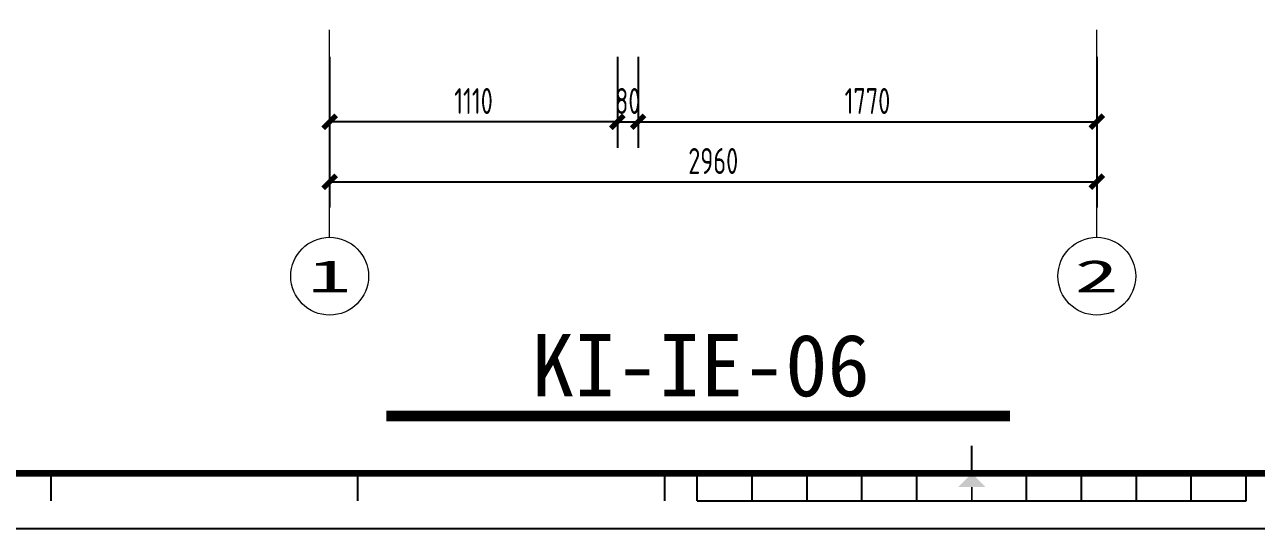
# Model space of a CAD drawing. Header units: millimetres. Extents: x 104198 to 1296755, y -81101 to 81453.
# Drawn here: x 617470 to 622223, y -49562 to -47619 of the extents above; entities that cross this region are included whole.
import ezdxf
from ezdxf.enums import TextEntityAlignment as Align
from ezdxf.xclip import XClip

# ---------------------------------------------------------------- set-up
doc = ezdxf.new("R2010")
doc.units = ezdxf.units.MM
doc.header["$XCLIPFRAME"] = 0
doc.header["$PDMODE"] = 3
doc.layers.get('Defpoints').update_dxf_attribs({"color": 250})
doc.layers.add('Axle Number', color=150, linetype='Continuous', lineweight=0)
doc.layers.add('图纸图框', color=165, linetype='Continuous')
doc.styles.add('CCD_DIM', font='ARCHS.SHX')
doc.styles.add('尺寸标注', font='ARCHS.SHX', dxfattribs={"width": 0.8})
doc.styles.add('线上图名', font='simhei.ttf')
doc.styles.add('轴号', font='', dxfattribs={"width": 0.8})
doc.styles.get('轴号').set_extended_font_data('SimSun')
doc.dimstyles.new('海龍1：50', dxfattribs={"dimscale": 50, "dimtxt": 2, "dimasz": 1, "dimexe": 2, "dimexo": 2, "dimgap": 0.6, "dimtad": 1, "dimdec": 0, "dimrnd": 5, "dimdsep": 46, "dimtxsty": 'CCD_DIM', "dimblk": 'WS-cj', "dimcen": 1, "dimclrd": 44, "dimclre": 44, "dimclrt": 2, "dimadec": 0, "dimazin": 2, "dimtfac": 1, "dimtdec": 4, "dimtix": 1, "dimtmove": 2, "dimatfit": 3, "dimldrblk": 'CCD_Leader_Arrow', "dimfxl": 5, "dimfxlon": 1, "dimtolj": 1, "dimarcsym": 0})

# ---------------------------------------------------------------- blocks, each defined once
blk = doc.blocks.new('kjghhgdgfhdhgfh')
at = {"layer": '图纸图框', "color": 165}
for p, q in [((1235.736097114308, -516.6322323388636), (1235.736097114308, -513.1311886968824)), ((1118.311093363573, -520.1332759807351), (1118.311093363573, -516.6322323388636)), ((1157.452761280522, -520.1332759807351), (1157.452761280522, -516.6322323388636)), ((1196.594429197475, -520.1332759807351), (1196.594429197475, -516.6322323388636)), ((1200.725660694923, -520.1332759807351), (1200.725660694923, -516.6322323388636)), ((1207.727747978776, -520.1332759807351), (1207.727747978776, -516.6322323388636)), ((1214.729835262748, -520.1332759807351), (1214.729835262748, -516.6322323388636)), ((1221.731922546599, -520.1332759807351), (1221.731922546599, -516.6322323388636)), ((1228.734009830453, -520.1332759807351), (1228.734009830453, -516.6322323388636)), ((1242.738184398277, -520.1332759807351), (1242.738184398277, -516.6322323388636)), ((1249.74027168213, -520.1332759807351), (1249.74027168213, -516.6322323388636)), ((1256.742358965983, -520.1332759807351), (1256.742358965983, -516.6322323388636)), ((1263.744446249947, -520.1332759807351), (1263.744446249947, -516.6322323388636)), ((1270.746533533805, -520.1332759807351), (1270.746533533805, -516.6322323388636)), ((1200.725660694923, -520.1332759807351), (1270.746533533805, -520.1332759807351)), ((1018.449156697091, -523.6475894229297), (1438.44652398302, -523.6475894229297)), ((1018.44915656821, -523.6475897729335), (1438.446523854134, -523.6475897729335)), ((1018.44915656821, -523.6475911731757), (1438.446523854134, -523.6475911731757)), ((1018.449156697091, -523.6475908231721), (1438.44652398302, -523.6475908231721)), ((1018.449156697091, -523.6475908231721), (1438.44652398302, -523.6475908231721))]:
    blk.add_line(p, q, dxfattribs=at)
at = {"layer": '图纸图框', "color": 165, "const_width": 0.840250474066758}
blk.add_lwpolyline([(1431.444436699053, -233.6664052710039), (1035.954374906786, -233.6664052710039), (1035.954374906786, -516.6322323388636), (1431.444436699053, -516.6322323388636)], close=True, dxfattribs=at)
at = {"layer": '图纸图框', "color": 165, "const_width": 0.2100626185166894}
blk.add_lwpolyline([(1235.736097114308, -518.3827541597987), (1235.736097114308, -520.1332759807351)], dxfattribs=at)
at = {"layer": '图纸图框', "color": 165}
blk.add_solid([(1237.486618935353, -518.3827541597987), (1233.98557529337, -518.3827541597987), (1235.736097114308, -516.6322323388636)], dxfattribs=at)
blk = doc.blocks.new('hl_Axis-A3')
at = {"color": 150, "ltscale": 2}
blk.add_line((16.00001264355095, -2.628404866592651e-05), (1.264355095287328e-05, -2.628404866555911e-05), dxfattribs=at)
at = {"color": 150}
blk.add_circle((19.00001264355095, -2.628404866592651e-05), 3, dxfattribs=at)
at = {"color": 2, "style": '轴号', "width": 3.15}
blk.add_attdef('轴号', text='', height=2.5, dxfattribs=at).set_placement((17.31251264355095, -1.273923342872195), (20.68751264355095, -1.273923342872195), align=Align.FIT)
blk = doc.blocks.new('_ArchTick')
at = {"color": 2, "linetype": 'ByBlock', "const_width": 0.4}
blk.add_lwpolyline([(-0.5, -0.5), (0.5, 0.5)], dxfattribs=at)
blk = doc.blocks.new('*D1106')
at = {"color": 44, "lineweight": -2, "transparency": 16777216}
for p, q in [((618646.9327347415, -47974.87566764821), (618646.9327347415, -48324.87566764821)), ((621607.0620888722, -47974.87566764821), (621607.0620888722, -48324.87566764821)), ((618646.9327347415, -48224.87566764821), (621607.0620888722, -48224.87566764821))]:
    blk.add_line(p, q, dxfattribs=at)
at = {"layer": 'Defpoints', "color": 0, "transparency": 16777216}
for p in [(618646.9327347415, -47732.09647797646), (621607.0620888722, -47732.09647797646), (621607.0620888722, -48224.87566764821)]:
    blk.add_point(p, dxfattribs=at)
at = {"color": 44, "lineweight": -2, "transparency": 16777216, "xscale": 50, "yscale": 50, "zscale": 50, "rotation": 180}
blk.add_blockref('_ArchTick', (618646.9327347415, -48224.87566764821), dxfattribs=at)
at = {"color": 44, "lineweight": -2, "transparency": 16777216, "xscale": 50, "yscale": 50, "zscale": 50}
blk.add_blockref('_ArchTick', (621607.0620888722, -48224.87566764821), dxfattribs=at)
at = {"color": 2, "transparency": 16777216, "insert": (620126.9974118068, -48144.87566764821), "char_height": 100, "attachment_point": 5, "style": '尺寸标注'}
blk.add_mtext('\\A1;2960', dxfattribs=at)
blk = doc.blocks.new('CCD_Leader_Arrow')
at = {"color": 50, "linetype": 'ByBlock'}
blk.add_line((0, 0), (-1, 0), dxfattribs=at)
for points in [[(-0.8586479999999881, 0.6683735999999953), (-0.5965191999999888, 0.8519200000000069), (-0.2400000000000091, 0), (0, 0)], [(-0.8586479999999881, -0.6683735999999953), (-0.5965191999999888, -0.8519200000000069), (-0.2400000000000091, 0), (0, 0)]]:
    blk.add_solid(points, dxfattribs=at)
blk = doc.blocks.new('WS-cj')
blk.add_hatch(color=2).paths.add_polyline_path([(0.5879038905250127, 0.8177135944101792), (-0.8177135944101792, -0.5879038905250127), (-0.5879038905245579, -0.817713594410634), (0.817713594410634, 0.5879038905247853)])
at = {"color": 2, "linetype": 'ByBlock', "lineweight": 0}
for p, q in [((-1.099999999999909, 0), (0, 0)), ((0, 0), (1.099999999999909, 0))]:
    blk.add_line(p, q, dxfattribs=at)
at = {"color": 2}
blk.add_lwpolyline([(0.5879038905250127, 0.8177135944101792), (-0.8177135944101792, -0.5879038905250127), (-0.5879038905245579, -0.817713594410634), (0.817713594410634, 0.5879038905247853)], close=True, dxfattribs=at)
blk = doc.blocks.new('*D1107')
at = {"color": 44, "lineweight": -2, "transparency": 16777216}
for p, q in [((618646.9327347414, -47743.55620474184), (618646.9327347414, -48093.55620474184)), ((619757.0634030745, -47743.55620474184), (619757.0634030745, -48093.55620474184)), ((619757.0634030745, -47993.55620474184), (618646.9327347414, -47993.55620474184))]:
    blk.add_line(p, q, dxfattribs=at)
at = {"layer": 'Defpoints', "color": 0, "transparency": 16777216}
for p in [(618646.9327347414, -47108.56155909847), (619757.0634030745, -47373.91233363928), (618646.9327347414, -47993.55620474184)]:
    blk.add_point(p, dxfattribs=at)
at = {"color": 44, "lineweight": -2, "transparency": 16777216, "xscale": 50, "yscale": 50, "zscale": 50, "rotation": 180}
blk.add_blockref('_ArchTick', (618646.9327347414, -47993.55620474184), dxfattribs=at)
at = {"color": 44, "lineweight": -2, "transparency": 16777216, "xscale": 50, "yscale": 50, "zscale": 50}
blk.add_blockref('_ArchTick', (619757.0634030745, -47993.55620474184), dxfattribs=at)
at = {"color": 2, "transparency": 16777216, "insert": (619201.998068908, -47913.55620474184), "char_height": 100, "attachment_point": 5, "style": '尺寸标注'}
blk.add_mtext('\\A1;1110', dxfattribs=at)
blk = doc.blocks.new('*D1108')
at = {"color": 44, "lineweight": -2, "transparency": 16777216}
for p, q in [((619757.0634030745, -47743.55620474184), (619757.0634030745, -48093.55620474184)), ((619837.0634030745, -47743.55620474184), (619837.0634030745, -48093.55620474184)), ((619757.0634030745, -47993.55620474184), (619707.0634030745, -47993.55620474184)), ((619757.0634030745, -47993.55620474184), (619837.0634030745, -47993.55620474184)), ((619837.0634030745, -47993.55620474184), (619887.0634030745, -47993.55620474184))]:
    blk.add_line(p, q, dxfattribs=at)
at = {"layer": 'Defpoints', "color": 0, "transparency": 16777216}
for p in [(619757.0634030745, -47373.91233363927), (619837.0634030745, -47373.91233363927), (619837.0634030745, -47993.55620474184)]:
    blk.add_point(p, dxfattribs=at)
at = {"color": 44, "lineweight": -2, "transparency": 16777216, "xscale": 50, "yscale": 50, "zscale": 50}
blk.add_blockref('_ArchTick', (619757.0634030745, -47993.55620474184), dxfattribs=at)
at = {"color": 44, "lineweight": -2, "transparency": 16777216, "xscale": 50, "yscale": 50, "zscale": 50, "rotation": 180}
blk.add_blockref('_ArchTick', (619837.0634030745, -47993.55620474184), dxfattribs=at)
at = {"color": 2, "transparency": 16777216, "insert": (619797.0634030745, -47913.55620474184), "char_height": 100, "attachment_point": 5, "style": '尺寸标注'}
blk.add_mtext('\\A1;80', dxfattribs=at)
blk = doc.blocks.new('*D1109')
at = {"color": 44, "lineweight": -2, "transparency": 16777216}
for p, q in [((619837.0634030745, -47743.55620474184), (619837.0634030745, -48093.55620474184)), ((621607.0634030746, -47743.55620474184), (621607.0634030746, -48093.55620474184)), ((619837.0634030745, -47993.55620474184), (621607.0634030746, -47993.55620474184))]:
    blk.add_line(p, q, dxfattribs=at)
at = {"layer": 'Defpoints', "color": 0, "transparency": 16777216}
for p in [(619837.0634030745, -47373.91233363927), (621607.0634030746, -47373.91233363927), (621607.0634030746, -47993.55620474184)]:
    blk.add_point(p, dxfattribs=at)
at = {"color": 44, "lineweight": -2, "transparency": 16777216, "xscale": 50, "yscale": 50, "zscale": 50, "rotation": 180}
blk.add_blockref('_ArchTick', (619837.0634030745, -47993.55620474184), dxfattribs=at)
at = {"color": 44, "lineweight": -2, "transparency": 16777216, "xscale": 50, "yscale": 50, "zscale": 50}
blk.add_blockref('_ArchTick', (621607.0634030746, -47993.55620474184), dxfattribs=at)
at = {"color": 2, "transparency": 16777216, "insert": (620722.0634030746, -47913.55620474184), "char_height": 100, "attachment_point": 5, "style": '尺寸标注'}
blk.add_mtext('\\A1;1770', dxfattribs=at)

msp = doc.modelspace()

# ---------------------------------------------------------------- linework, layer by layer
at = {"color": 2, "linetype": 'Continuous'}
msp.add_lwpolyline([(618865.4588713751, -49128.75990888097, 41.9328, 41.9328, 0), (621272.5804893526, -49128.75990888097, 44.928, 44.928, 0)], format="xyseb", dxfattribs=at)

# ---------------------------------------------------------------- block references
ref = msp.add_blockref('kjghhgdgfhdhgfh', (583743.2546430875, -33721.71018246834), dxfattribs=dict(xscale=30.25000000000001, yscale=30.25000000000001, zscale=30.25000000000001))
XClip(ref).set_block_clipping_path([(1018.4491561816565, -523.6475911731757), (1465.834744255318, -226.65104223585132)])
at = {"layer": 'Axle Number'}
ref = msp.add_blockref('hl_Axis-A3', (618646.9340489438, -47639.36105175766), dxfattribs=dict(at, xscale=50, yscale=50, zscale=50, rotation=270))
ref.add_attrib('轴号', '1', dxfattribs={"layer": '0', "color": 2, "height": 125, "style": '轴号', "width": 1.8984375}).set_placement((618561.3628818002, -48651.8616839352), (618730.1128818002, -48651.8616839352), align=Align.FIT)
ref = msp.add_blockref('hl_Axis-A3', (621607.0634030746, -47639.36105175766), dxfattribs=dict(at, xscale=50, yscale=50, zscale=50, rotation=270))
ref.add_attrib('轴号', '2', dxfattribs={"layer": '0', "color": 2, "height": 125, "style": '轴号', "width": 1.8984375}).set_placement((621521.492235931, -48651.8616839352), (621690.242235931, -48651.8616839352), align=Align.FIT)

# ---------------------------------------------------------------- texts
at = {"color": 2, "style": '线上图名', "flags": 8}
msp.add_attdef('KI-IE-06', text='EXISTING_PLAN', height=239.616, dxfattribs=at).set_placement((620078.8636125969, -49052.5382333362), align=Align.CENTER)

# ---------------------------------------------------------------- dimensions: what is measured, and where the dimension line sits
for base, p1, p2, picture, middle in [((618646.9327347414, -47993.55620474184), (619757.0634030745, -47373.91233363928), (618646.9327347414, -47108.56155909847), '*D1107', (619201.998068908, -47913.55620474184)), ((619837.0634030745, -47993.55620474184), (619757.0634030745, -47373.91233363927), (619837.0634030745, -47373.91233363927), '*D1108', (619797.0634030745, -47913.55620474184)), ((621607.0634030746, -47993.55620474184), (619837.0634030745, -47373.91233363927), (621607.0634030746, -47373.91233363927), '*D1109', (620722.0634030746, -47913.55620474184)), ((621607.0620888722, -48224.87566764821), (618646.9327347415, -47732.09647797646), (621607.0620888722, -47732.09647797646), '*D1106', (620126.9974118068, -48144.87566764821))]:
    dim = msp.add_linear_dim(base=base, p1=p1, p2=p2, dimstyle='海龍1：50', override={"dimtxsty": '尺寸标注', "dimblk1": 'ArchTick', "dimblk2": 'ArchTick', "dimsah": 1})
    dim.commit()
    dim.dimension.update_dxf_attribs({"geometry": picture, "text_midpoint": middle})

doc.saveas('drawing.dxf')
